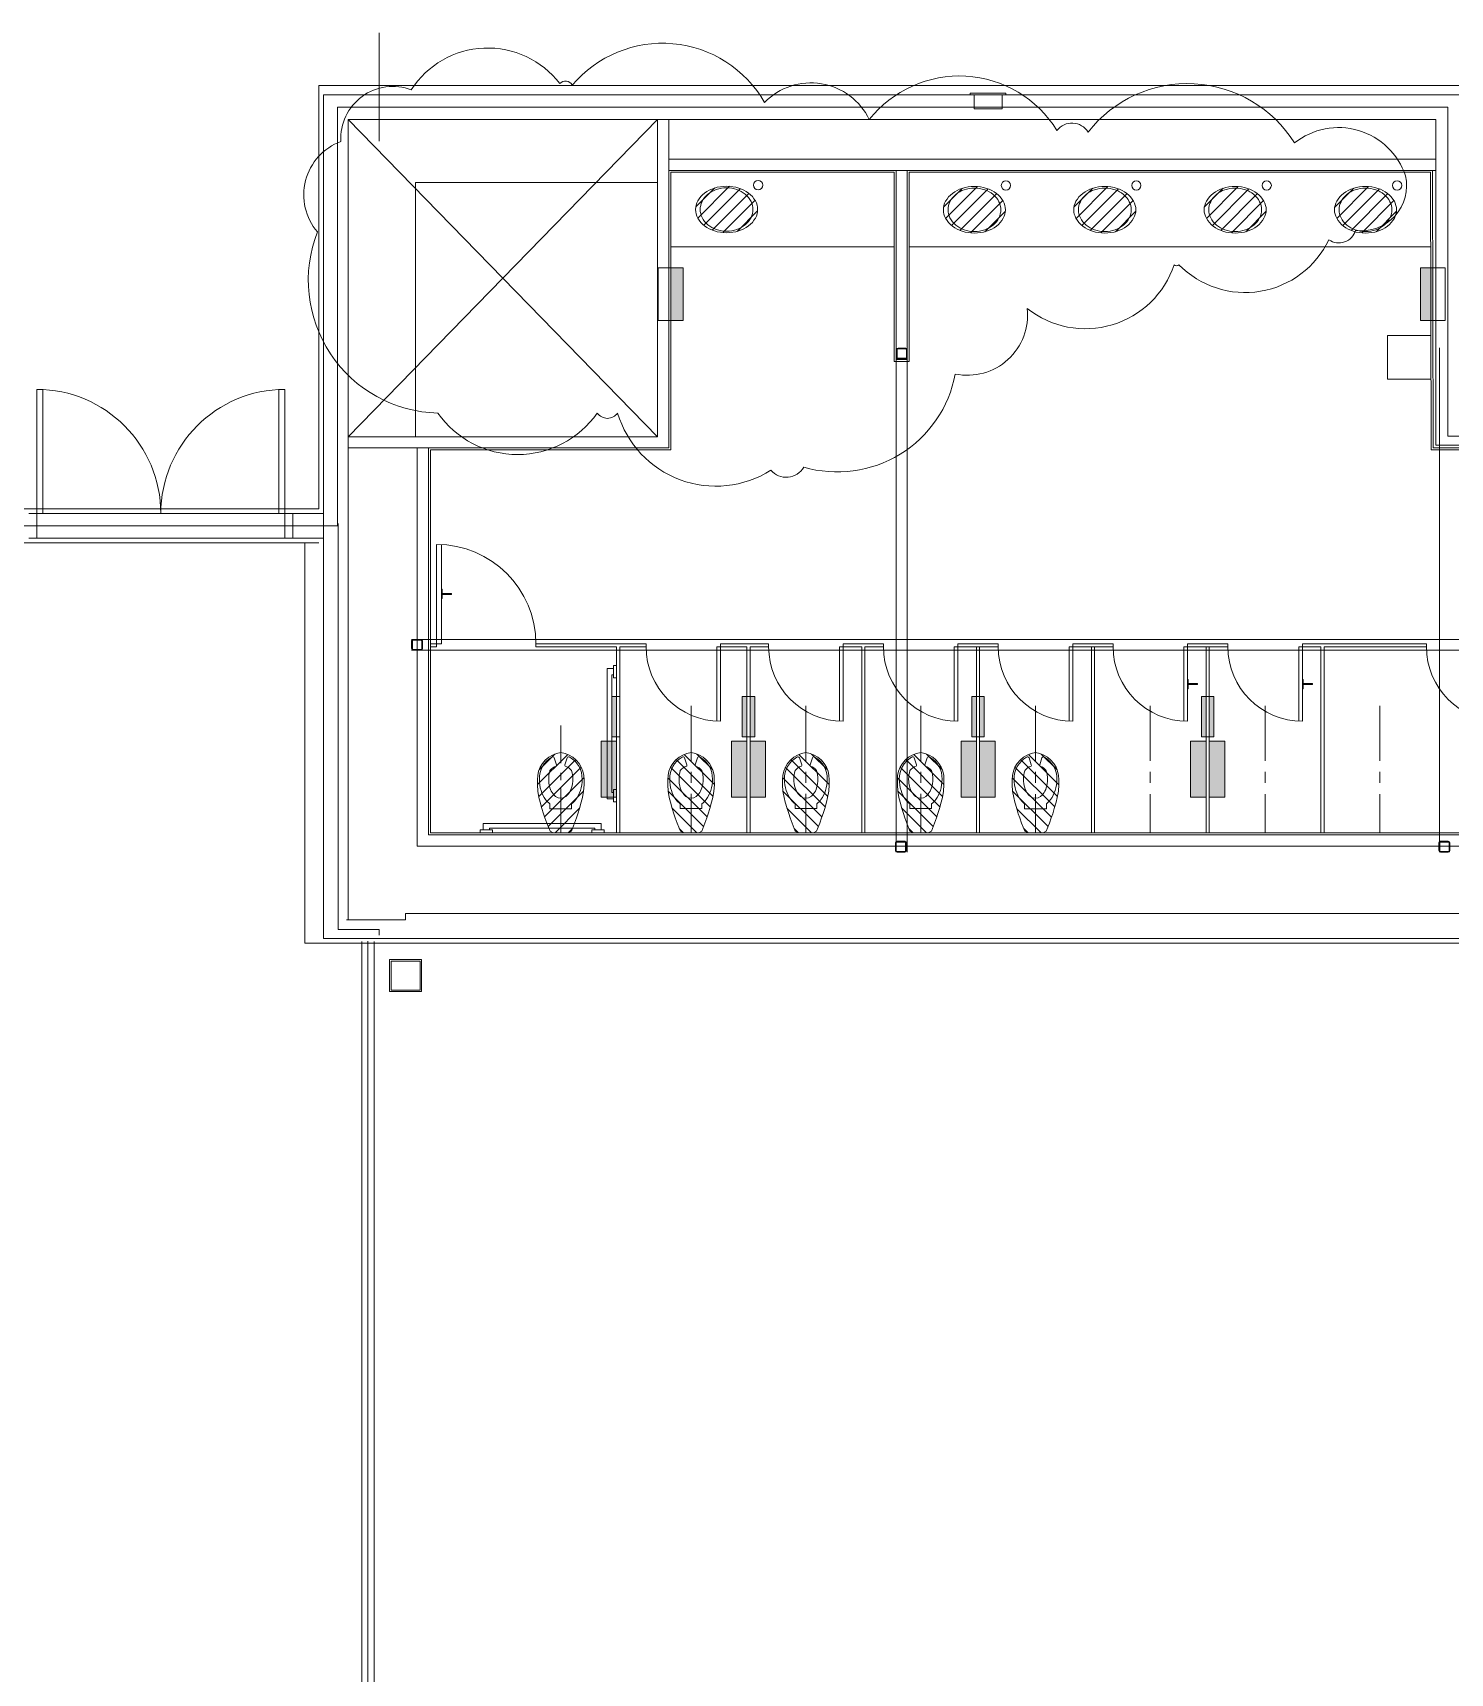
# Model space of a CAD drawing. Header units: inches. Extents: x -413 to 2782, y 7273 to 9795.
# Drawn here: x 816 to 1273, y 9267 to 9795 of the extents above; entities that cross this region are included whole.
import ezdxf

# ---------------------------------------------------------------- set-up
doc = ezdxf.new("R2010")
doc.units = ezdxf.units.IN
doc.header["$LTSCALE"] = 16.5
doc.header["$MEASUREMENT"] = 0
doc.linetypes.add('Dash Style-6', pattern=[1.724243, 1.077881, -0.215454, 0.215454, -0.215454])
doc.layers.get('0').update_dxf_attribs({"lineweight": 15})
for name, color, linetype, lineweight in [('A-ANNO-REVS_12-27-99', 2, 'Continuous', 15), ('A-CONC-OPNG', 3, 'Continuous', 15), ('A-DOOR', 2, 'Continuous', 15), ('A-EQPM', 5, 'Continuous', 15), ('A-FLOR-HRAL', 5, 'Continuous', 15), ('A-FLOR-OPNG', 251, 'Continuous', 15), ('A-FLOR-SPCL', 5, 'Continuous', 15), ('A-FLOR-TPTN', 8, 'Continuous', 15), ('A-PLMB-STL', 5, 'Continuous', 15), ('A-PLMB-STRL', 5, 'Continuous', 15), ('A-PLMB-TLTS', 5, 'Continuous', 15), ('A-WALL-FI1H', 25, 'Continuous', 15), ('A-WALL-FNSH', 251, 'Continuous', 15), ('A-WALL-FULL', 7, 'Continuous', 15), ('A-WALL-FULL-ACC', 6, 'Continuous', 15), ('A-WALL-HEAD', 14, 'Continuous', 15), ('A-WALL-JAMB', 2, 'Continuous', 15), ('FSPEQPA', 251, 'Continuous', 15), ('None', 7, 'Continuous', 5), ('P-EQPM', 7, 'Continuous', 15), ('P-SANR-FIXT', 7, 'Continuous', 15), ('P-SANR-PATT', 5, 'Continuous', 15)]:
    doc.layers.add(name, color=color, linetype=linetype, lineweight=lineweight)

# ---------------------------------------------------------------- blocks, each defined once
blk = doc.blocks.new('Group-5-1')
at = {"color": 7, "linetype": 'Continuous', "lineweight": 15}
blk.add_lwpolyline([(-347.7118, 1163.7771), (-347.7118, 1123.7771), (-345.7678, 1123.7771), (-345.7678, 1163.7771, 0.41421356), (-385.7678, 1123.7771, 0.41421356), (-425.7678, 1163.7771), (-425.7678, 1123.7771), (-423.8238, 1123.7771), (-423.8238, 1163.7771)], format="xyb", dxfattribs=at)
blk = doc.blocks.new('Group-15-1')
at = {"color": 7, "linetype": 'Continuous', "lineweight": 15}
blk.add_lwpolyline([(-41.8808, 1080.7801, 0.41421356), (-17.8808, 1056.7801), (-17.8808, 1080.7801), (-19.0468, 1080.7801), (-19.0468, 1056.7801)], format="xyb", dxfattribs=at)
blk = doc.blocks.new('Group-16-1')
at = {"color": 7, "linetype": 'Continuous', "lineweight": 15}
blk.add_lwpolyline([(-78.8808, 1080.7801, 0.41421356), (-54.8808, 1056.7801), (-54.8808, 1080.7801), (-56.0468, 1080.7801), (-56.0468, 1056.7801)], format="xyb", dxfattribs=at)
blk = doc.blocks.new('SYM0035')
at = {"color": 7, "linetype": 'Continuous', "lineweight": 15}
blk.add_line((21.97, 1.35), (24.2, 2.08), dxfattribs=at)
blk.add_lwpolyline([(0, -2.45), (0, 2.45), (0.53, 3.46), (3.15, 4.46), (4.82, 5.08), (6.2, 5.54), (7.82, 6.06), (9.95, 6.63), (11.43, 7.01), (13.5, 7.38), (15.46, 7.5), (17.2, 7.5), (18.53, 7.43), (19.93, 7.14), (21.24, 6.62), (22.43, 5.89), (23.49, 4.99), (24.41, 3.88), (25.11, 2.69), (25.63, 1.38), (25.91, 0), (25.63, -1.38), (25.11, -2.69), (24.41, -3.88), (23.49, -4.99), (22.43, -5.89), (21.24, -6.62), (19.93, -7.14), (18.53, -7.43), (17.2, -7.5), (15.46, -7.5), (13.5, -7.38), (11.43, -7.01), (9.95, -6.63), (7.82, -6.06), (6.2, -5.54), (4.82, -5.08), (3.15, -4.46), (0.53, -3.46)], close=True, dxfattribs=at)
for points in [[(17.31, -6.89, -0.074944), (13.66, -6.34), (13.66, -6.34, -0.085417), (10.77, -4.87), (10.77, -4.87), (10.77, -4.87, -0.066352), (9.37, -3.5), (9.37, -3.5), (7.81, -3.5), (7.81, 3.5), (9.37, 3.5), (9.37, 3.5, -0.066352), (10.77, 4.87), (10.77, 4.87), (10.77, 4.87, -0.085417), (13.66, 6.34), (13.66, 6.34, -0.07494), (17.31, 6.89)], [(11.73, 1.65, 0.330681), (11.73, -1.65)]]:
    blk.add_lwpolyline(points, format="xyb", dxfattribs=at)
blk.add_lwpolyline([(21.97, -1.35), (24.2, -2.08)], dxfattribs=at)
for centre, radius, start, end in [((17.57, -0.95), 7.84, 29.5954, 91.9438), ((15.21, -1.09), 4.43, 126.6679, 141.8636), ((16.48, -2.8), 6.56, 107.1419, 126.6744), ((17.31, -5.49), 9.38, 90, 107.1409), ((17.31, -5.49), 9.38, 72.8591, 90), ((17.77, 0.32), 3.91, 16.2332, 53.7693), ((21.81, 1.82), 0.5, 234.529, 288.1775), ((24.04, 2.56), 0.5, 288.2901, 45.6479), ((15.21, 1.09), 4.43, 218.1361, 233.3323), ((16.48, 2.8), 6.56, 233.3258, 252.8578), ((17.31, 5.49), 9.38, 252.8573, 270), ((17.57, 0.95), 7.84, 268.0563, 330.4045), ((17.31, 5.49), 9.38, 270, 287.1429), ((17.77, -0.32), 3.91, 306.2428, 343.7714), ((21.81, -1.82), 0.5, 71.7099, 125.5643), ((24.04, -2.56), 0.501, 314.3526, 71.7134)]:
    blk.add_arc(centre, radius, start, end, dxfattribs=at)
at = {"layer": 'P-SANR-PATT', "color": 5, "linetype": 'Continuous', "lineweight": 15}
for p, q in [((0, -1.84), (7.93, 6.09)), ((2.05, -4.04), (13.46, 7.38)), ((5.14, -5.19), (17.8, 7.47)), ((8.37, -6.2), (21.2, 6.63)), ((0, 2.4), (1.39, 3.79)), ((11.75, -7.07), (23.63, 4.82)), ((15.56, -7.5), (25.29, 2.24)), ((20.32, -6.98), (25.44, -1.86))]:
    blk.add_line(p, q, dxfattribs=at)
blk = doc.blocks.new('Group-41-1')
at = {"color": 7, "linetype": 'Continuous', "lineweight": 15}
blk.add_lwpolyline([(22.1192, 1080.7911, 0.41421356), (46.1192, 1056.7911), (46.1192, 1080.7911), (44.9532, 1080.7911), (44.9532, 1056.7911)], format="xyb", dxfattribs=at)
blk = doc.blocks.new('Group-45-1')
at = {"color": 7, "linetype": 'Continuous', "lineweight": 15}
blk.add_line((-105.23, 1042.75), (-105.96, 1044.97), dxfattribs=at)
blk.add_lwpolyline([(-101.43, 1020.78), (-106.33, 1020.78), (-107.34, 1021.31), (-108.35, 1023.93), (-108.96, 1025.6), (-109.42, 1026.98), (-109.94, 1028.61), (-110.51, 1030.73), (-110.89, 1032.21), (-111.26, 1034.28), (-111.38, 1036.24), (-111.37, 1037.99), (-111.31, 1039.31), (-111.02, 1040.71), (-110.5, 1042.02), (-109.77, 1043.21), (-108.87, 1044.27), (-107.76, 1045.19), (-106.58, 1045.89), (-105.26, 1046.41), (-103.88, 1046.69), (-102.5, 1046.41), (-101.19, 1045.89), (-100, 1045.19), (-98.89, 1044.27), (-97.99, 1043.21), (-97.27, 1042.02), (-96.74, 1040.71), (-96.45, 1039.31), (-96.39, 1037.99), (-96.38, 1036.24), (-96.5, 1034.28), (-96.87, 1032.21), (-97.25, 1030.73), (-97.82, 1028.61), (-98.34, 1026.98), (-98.8, 1025.6), (-99.42, 1023.93), (-100.42, 1021.31)], close=True, dxfattribs=at)
blk.add_lwpolyline([(-102.53, 1042.75), (-101.8, 1044.98)], dxfattribs=at)
for points in [[(-96.99, 1038.09, -0.074944), (-97.54, 1034.45), (-97.54, 1034.44, -0.085294), (-99.01, 1031.56), (-99.01, 1031.55), (-99.01, 1031.55, -0.066149), (-100.38, 1030.15), (-100.38, 1030.15), (-100.38, 1028.59), (-107.38, 1028.59), (-107.38, 1030.15), (-107.38, 1030.15, -0.066352), (-108.75, 1031.55), (-108.75, 1031.55, -0.085505), (-110.22, 1034.44), (-110.22, 1034.45, -0.074902), (-110.77, 1038.09), (-110.77, 1038.09)], [(-105.53, 1032.51, 0.330681), (-102.23, 1032.51)]]:
    blk.add_lwpolyline(points, format="xyb", dxfattribs=at)
for centre, radius, start, end in [((-102.93, 1038.35), 7.84, 119.5981, 181.9435), ((-104.2, 1038.55), 3.91, 106.2192, 143.7606), ((-106.44, 1044.82), 0.5, 18.1813, 135.7293), ((-105.7, 1042.59), 0.5, 324.4357, 18.1779), ((-102.06, 1042.59), 0.5, 161.8187, 215.5657), ((-103.56, 1038.55), 3.91, 36.231, 73.7676), ((-101.32, 1044.82), 0.5, 44.2707, 161.71), ((-104.83, 1038.35), 7.84, 358.0563, 60.4045), ((-98.39, 1038.09), 9.38, 162.8591, 180), ((-98.39, 1038.09), 9.38, 180, 197.1429), ((-109.37, 1038.09), 9.38, 0, 17.1429), ((-109.37, 1038.09), 9.38, 342.8573, 0), ((-101.08, 1037.26), 6.56, 197.1419, 216.6744), ((-102.79, 1035.99), 4.43, 216.6679, 231.8636), ((-104.97, 1035.99), 4.43, 308.1361, 323.3323), ((-106.68, 1037.26), 6.56, 323.3258, 342.8578)]:
    blk.add_arc(centre, radius, start, end, dxfattribs=at)
at = {"layer": 'P-SANR-PATT', "color": 7, "linetype": 'Continuous', "lineweight": 15}
for p, q in [((-97.68, 1029.15), (-110.51, 1041.98)), ((-96.81, 1032.53), (-108.7, 1044.41)), ((-96.38, 1036.34), (-106.12, 1046.07)), ((-96.9, 1041.1), (-102.02, 1046.22)), ((-98.69, 1025.92), (-111.35, 1038.58)), ((-99.84, 1022.83), (-111.26, 1034.24)), ((-102.04, 1020.78), (-109.97, 1028.71)), ((-106.28, 1020.78), (-107.67, 1022.17))]:
    blk.add_line(p, q, dxfattribs=at)
blk = doc.blocks.new('Group-46-1')
at = {"color": 7, "linetype": 'Continuous', "lineweight": 15}
blk.add_line((-142.23, 1042.76), (-142.96, 1044.99), dxfattribs=at)
blk.add_lwpolyline([(-138.43, 1020.79), (-143.33, 1020.79), (-144.34, 1021.32), (-145.35, 1023.95), (-145.96, 1025.61), (-146.42, 1027), (-146.94, 1028.62), (-147.51, 1030.74), (-147.89, 1032.22), (-148.26, 1034.3), (-148.38, 1036.25), (-148.37, 1038), (-148.31, 1039.32), (-148.02, 1040.72), (-147.5, 1042.03), (-146.77, 1043.22), (-145.87, 1044.28), (-144.76, 1045.21), (-143.58, 1045.91), (-142.26, 1046.42), (-140.88, 1046.71), (-139.5, 1046.42), (-138.19, 1045.91), (-137, 1045.21), (-135.89, 1044.28), (-134.99, 1043.22), (-134.27, 1042.03), (-133.74, 1040.72), (-133.45, 1039.32), (-133.39, 1038), (-133.38, 1036.25), (-133.5, 1034.3), (-133.87, 1032.22), (-134.25, 1030.74), (-134.82, 1028.62), (-135.34, 1027), (-135.8, 1025.61), (-136.42, 1023.95), (-137.42, 1021.32)], close=True, dxfattribs=at)
blk.add_lwpolyline([(-139.53, 1042.76), (-138.8, 1044.99)], dxfattribs=at)
for points in [[(-133.99, 1038.11, -0.074944), (-134.54, 1034.46), (-134.54, 1034.45, -0.085294), (-136.01, 1031.57), (-136.01, 1031.57), (-136.01, 1031.56, -0.066149), (-137.38, 1030.16), (-137.38, 1030.16), (-137.38, 1028.61), (-144.38, 1028.61), (-144.38, 1030.16), (-144.38, 1030.16, -0.066352), (-145.75, 1031.57), (-145.75, 1031.57), (-145.75, 1031.57, -0.085417), (-147.22, 1034.46), (-147.22, 1034.46, -0.07494), (-147.77, 1038.11)], [(-142.53, 1032.52, 0.330681), (-139.23, 1032.52)]]:
    blk.add_lwpolyline(points, format="xyb", dxfattribs=at)
for centre, radius, start, end in [((-139.93, 1038.36), 7.84, 119.6017, 181.9437), ((-141.2, 1038.56), 3.91, 106.2192, 143.7606), ((-143.44, 1044.83), 0.5, 18.2901, 135.6479), ((-142.7, 1042.6), 0.5, 324.529, 18.1775), ((-139.06, 1042.6), 0.5, 161.7099, 215.5643), ((-140.56, 1038.56), 3.91, 36.2428, 73.7714), ((-138.32, 1044.83), 0.501, 44.3526, 161.7134), ((-141.83, 1038.36), 7.84, 358.0563, 60.4045), ((-135.39, 1038.11), 9.38, 162.8591, 180), ((-135.39, 1038.11), 9.38, 180, 197.1429), ((-146.37, 1038.11), 9.38, 0, 17.1429), ((-146.37, 1038.11), 9.38, 342.8573, 0), ((-138.08, 1037.27), 6.56, 197.1419, 216.6744), ((-139.79, 1036), 4.43, 216.6679, 231.8636), ((-141.97, 1036), 4.43, 308.1361, 323.3323), ((-143.68, 1037.27), 6.56, 323.3258, 342.8578)]:
    blk.add_arc(centre, radius, start, end, dxfattribs=at)
at = {"layer": 'P-SANR-PATT', "color": 7, "linetype": 'Continuous', "lineweight": 15}
for p, q in [((-134.68, 1029.16), (-147.51, 1041.99)), ((-133.81, 1032.54), (-145.7, 1044.42)), ((-133.38, 1036.35), (-143.12, 1046.09)), ((-133.9, 1041.11), (-139.02, 1046.23)), ((-135.69, 1025.93), (-148.35, 1038.59)), ((-136.84, 1022.84), (-148.26, 1034.25)), ((-139.04, 1020.79), (-146.97, 1028.72)), ((-143.28, 1020.79), (-144.67, 1022.18))]:
    blk.add_line(p, q, dxfattribs=at)
blk = doc.blocks.new('Group-47-1')
at = {"color": 7, "linetype": 'Continuous', "lineweight": 15}
blk.add_line((-179.23, 1042.76), (-179.96, 1044.99), dxfattribs=at)
blk.add_lwpolyline([(-175.43, 1020.79), (-180.33, 1020.79), (-181.34, 1021.32), (-182.35, 1023.95), (-182.96, 1025.61), (-183.42, 1027), (-183.94, 1028.62), (-184.51, 1030.74), (-184.89, 1032.22), (-185.26, 1034.3), (-185.38, 1036.25), (-185.37, 1038), (-185.31, 1039.32), (-185.02, 1040.72), (-184.5, 1042.03), (-183.77, 1043.22), (-182.87, 1044.28), (-181.76, 1045.21), (-180.58, 1045.91), (-179.26, 1046.42), (-177.88, 1046.71), (-176.5, 1046.42), (-175.19, 1045.91), (-174, 1045.21), (-172.89, 1044.28), (-171.99, 1043.22), (-171.27, 1042.03), (-170.74, 1040.72), (-170.45, 1039.32), (-170.39, 1038), (-170.38, 1036.25), (-170.5, 1034.3), (-170.87, 1032.22), (-171.25, 1030.74), (-171.82, 1028.62), (-172.34, 1027), (-172.8, 1025.61), (-173.42, 1023.95), (-174.42, 1021.32)], close=True, dxfattribs=at)
blk.add_lwpolyline([(-176.53, 1042.76), (-175.8, 1044.99)], dxfattribs=at)
for points in [[(-170.99, 1038.11, -0.074944), (-171.54, 1034.46), (-171.54, 1034.45, -0.085294), (-173.01, 1031.57), (-173.01, 1031.57), (-173.01, 1031.56, -0.066149), (-174.38, 1030.16), (-174.38, 1030.16), (-174.38, 1028.61), (-181.38, 1028.61), (-181.38, 1030.16), (-181.38, 1030.16, -0.066352), (-182.75, 1031.57), (-182.75, 1031.57), (-182.75, 1031.57, -0.085417), (-184.22, 1034.46), (-184.22, 1034.46, -0.07494), (-184.77, 1038.11)], [(-179.53, 1032.52, 0.330681), (-176.23, 1032.52)]]:
    blk.add_lwpolyline(points, format="xyb", dxfattribs=at)
for centre, radius, start, end in [((-176.93, 1038.36), 7.84, 119.6017, 181.9437), ((-178.2, 1038.56), 3.91, 106.2192, 143.7606), ((-180.44, 1044.83), 0.5, 18.2901, 135.6479), ((-179.7, 1042.6), 0.5, 324.529, 18.1775), ((-176.06, 1042.6), 0.5, 161.7099, 215.5643), ((-177.56, 1038.56), 3.91, 36.2428, 73.7714), ((-175.32, 1044.83), 0.501, 44.3526, 161.7134), ((-178.83, 1038.36), 7.84, 358.0563, 60.4045), ((-172.39, 1038.11), 9.38, 162.8591, 180), ((-172.39, 1038.11), 9.38, 180, 197.1429), ((-183.37, 1038.11), 9.38, 0, 17.1429), ((-183.37, 1038.11), 9.38, 342.8573, 0), ((-175.08, 1037.27), 6.56, 197.1419, 216.6744), ((-176.79, 1036), 4.43, 216.6679, 231.8636), ((-178.97, 1036), 4.43, 308.1361, 323.3323), ((-180.68, 1037.27), 6.56, 323.3258, 342.8578)]:
    blk.add_arc(centre, radius, start, end, dxfattribs=at)
at = {"layer": 'P-SANR-PATT', "color": 7, "linetype": 'Continuous', "lineweight": 15}
for p, q in [((-171.68, 1029.16), (-184.51, 1041.99)), ((-170.81, 1032.54), (-182.7, 1044.42)), ((-170.38, 1036.35), (-180.12, 1046.09)), ((-170.9, 1041.11), (-176.02, 1046.23)), ((-172.69, 1025.93), (-185.35, 1038.59)), ((-173.84, 1022.84), (-185.26, 1034.25)), ((-176.04, 1020.79), (-183.97, 1028.72)), ((-180.28, 1020.79), (-181.67, 1022.18))]:
    blk.add_line(p, q, dxfattribs=at)
blk = doc.blocks.new('Group-48-1')
at = {"color": 7, "linetype": 'Continuous', "lineweight": 15}
blk.add_line((-216.23, 1042.76), (-216.96, 1044.99), dxfattribs=at)
blk.add_lwpolyline([(-212.43, 1020.79), (-217.33, 1020.79), (-218.34, 1021.32), (-219.35, 1023.94), (-219.96, 1025.61), (-220.42, 1026.99), (-220.94, 1028.62), (-221.51, 1030.74), (-221.89, 1032.22), (-222.26, 1034.29), (-222.38, 1036.25), (-222.37, 1038), (-222.31, 1039.32), (-222.02, 1040.72), (-221.5, 1042.03), (-220.77, 1043.22), (-219.87, 1044.28), (-218.76, 1045.2), (-217.58, 1045.9), (-216.26, 1046.42), (-214.88, 1046.71), (-213.5, 1046.42), (-212.19, 1045.9), (-211, 1045.2), (-209.89, 1044.28), (-208.99, 1043.22), (-208.27, 1042.03), (-207.74, 1040.72), (-207.45, 1039.32), (-207.39, 1038), (-207.38, 1036.25), (-207.5, 1034.29), (-207.87, 1032.22), (-208.25, 1030.74), (-208.82, 1028.62), (-209.34, 1026.99), (-209.8, 1025.61), (-210.42, 1023.94), (-211.42, 1021.32)], close=True, dxfattribs=at)
blk.add_lwpolyline([(-213.53, 1042.76), (-212.8, 1044.99)], dxfattribs=at)
for points in [[(-207.99, 1038.11, -0.074944), (-208.54, 1034.46), (-208.54, 1034.45, -0.085294), (-210.01, 1031.57), (-210.01, 1031.56), (-210.01, 1031.56, -0.066149), (-211.38, 1030.16), (-211.38, 1030.16), (-211.38, 1028.61), (-218.38, 1028.61), (-218.38, 1030.16), (-218.38, 1030.16, -0.066352), (-219.75, 1031.56), (-219.75, 1031.56, -0.085505), (-221.22, 1034.46), (-221.22, 1034.46, -0.074902), (-221.77, 1038.1), (-221.77, 1038.11)], [(-216.53, 1032.52, 0.330681), (-213.23, 1032.52)]]:
    blk.add_lwpolyline(points, format="xyb", dxfattribs=at)
for centre, radius, start, end in [((-213.93, 1038.36), 7.84, 119.5981, 181.9435), ((-215.2, 1038.56), 3.91, 106.2192, 143.7606), ((-217.44, 1044.83), 0.5, 18.1813, 135.7293), ((-216.7, 1042.6), 0.5, 324.4357, 18.1779), ((-213.06, 1042.6), 0.5, 161.8187, 215.5657), ((-214.56, 1038.56), 3.91, 36.231, 73.7676), ((-212.32, 1044.83), 0.5, 44.2707, 161.71), ((-215.83, 1038.36), 7.84, 358.0563, 60.4045), ((-209.39, 1038.11), 9.38, 162.8591, 180), ((-209.39, 1038.11), 9.38, 180, 197.1429), ((-220.37, 1038.11), 9.38, 0, 17.1429), ((-220.37, 1038.11), 9.38, 342.8573, 0), ((-212.08, 1037.27), 6.56, 197.1419, 216.6744), ((-213.79, 1036), 4.43, 216.6679, 231.8636), ((-215.97, 1036), 4.43, 308.1361, 323.3323), ((-217.68, 1037.27), 6.56, 323.3258, 342.8578)]:
    blk.add_arc(centre, radius, start, end, dxfattribs=at)
at = {"layer": 'P-SANR-PATT', "color": 7, "linetype": 'Continuous', "lineweight": 15}
for p, q in [((-208.68, 1029.16), (-221.51, 1041.99)), ((-207.81, 1032.54), (-219.7, 1044.42)), ((-207.38, 1036.35), (-217.12, 1046.08)), ((-207.9, 1041.11), (-213.02, 1046.23)), ((-209.69, 1025.93), (-222.35, 1038.59)), ((-210.84, 1022.84), (-222.26, 1034.25)), ((-213.04, 1020.79), (-220.97, 1028.72)), ((-217.28, 1020.79), (-218.67, 1022.18))]:
    blk.add_line(p, q, dxfattribs=at)
blk = doc.blocks.new('Group-49-1')
at = {"color": 7, "linetype": 'Continuous', "lineweight": 15}
blk.add_lwpolyline([(-115.8808, 1080.7801, 0.41421356), (-91.8808, 1056.7801), (-91.8808, 1080.7801), (-93.0468, 1080.7801), (-93.0468, 1056.7801)], format="xyb", dxfattribs=at)
blk = doc.blocks.new('Group-50-1')
at = {"color": 7, "linetype": 'Continuous', "lineweight": 15}
blk.add_lwpolyline([(-152.8808, 1080.7801, 0.41421356), (-128.8808, 1056.7801), (-128.8808, 1080.7801), (-130.0468, 1080.7801), (-130.0468, 1056.7801)], format="xyb", dxfattribs=at)
blk = doc.blocks.new('Group-51-1')
at = {"color": 7, "linetype": 'Continuous', "lineweight": 15}
blk.add_lwpolyline([(-189.8808, 1080.7801, 0.41421356), (-165.8808, 1056.7801), (-165.8808, 1080.7801), (-167.0468, 1080.7801), (-167.0468, 1056.7801)], format="xyb", dxfattribs=at)
blk = doc.blocks.new('Group-52-1')
at = {"color": 7, "linetype": 'Continuous', "lineweight": 15}
blk.add_lwpolyline([(-229.3808, 1080.7801, 0.41421356), (-205.3808, 1056.7801), (-205.3808, 1080.7801), (-206.5468, 1080.7801), (-206.5468, 1056.7801)], format="xyb", dxfattribs=at)
blk = doc.blocks.new('Group-55-1')
at = {"color": 7, "linetype": 'Continuous', "lineweight": 15}
blk.add_lwpolyline([(-264.8808, 1081.7801, 0.41421356), (-296.8808, 1113.7801), (-296.8808, 1081.7801), (-295.3258, 1081.7801), (-295.3258, 1113.7801)], format="xyb", dxfattribs=at)
blk = doc.blocks.new('SYM0043')
at = {"color": 7, "linetype": 'Continuous', "lineweight": 15}
for points in [[(-10, 0), (-10, 0, 0.126718), (-9.29, -2.75), (-9.29, -2.75, 0.106205), (-7.07, -5.3, 0.085793), (-3.94, -6.9), (-3.94, -6.9, 0.075405), (0, -7.5), (0, -7.5), (0, -7.5, 0.075405), (3.94, -6.9), (3.94, -6.9, 0.085817), (7.07, -5.3, 0.10621), (9.29, -2.75), (9.29, -2.75, 0.126718), (10, 0), (10, 0), (10, 0, 0.126718), (9.29, 2.75), (9.29, 2.75, 0.106205), (7.07, 5.3, 0.085793), (3.94, 6.9), (3.94, 6.9, 0.075405), (0, 7.5), (0, 7.5), (0, 7.5, 0.075405), (-3.94, 6.9), (-3.94, 6.9, 0.085817), (-7.07, 5.3, 0.10621), (-9.29, 2.75), (-9.29, 2.75, 0.126718), (-10, 0), (-10, 0)], [(-8.5, 0), (-8.5, 0, 0.11701), (-7.88, -2.61), (-7.88, -2.61, 0.104417), (-6.01, -4.95), (-6.01, -4.95, 0.090268), (-3.32, -6.45), (-3.32, -6.45), (-3.32, -6.45, 0.082336), (0, -7), (0, -7), (0, -7, 0.082336), (3.32, -6.45), (3.32, -6.45), (3.32, -6.45, 0.090268), (6.01, -4.95), (6.01, -4.95, 0.10434), (7.88, -2.61), (7.88, -2.61, 0.11701), (8.5, 0), (8.5, 0), (8.5, 0, 0.11701), (7.88, 2.61), (7.88, 2.61, 0.104417), (6.01, 4.95), (6.01, 4.95, 0.090268), (3.32, 6.45), (3.32, 6.45), (3.32, 6.45, 0.082336), (0, 7), (0, 7), (0, 7, 0.082336), (-3.32, 6.45), (-3.32, 6.45), (-3.32, 6.45, 0.090268), (-6.01, 4.95), (-6.01, 4.95, 0.10434), (-7.88, 2.61), (-7.88, 2.61, 0.11701), (-8.5, 0), (-8.5, 0)]]:
    blk.add_lwpolyline(points, format="xyb", close=True, dxfattribs=at)
at = {"layer": 'P-SANR-PATT', "color": 5, "linetype": 'Continuous', "lineweight": 15}
for p, q in [((-9.94, 0.81), (-3.82, 6.94)), ((-9.28, -2.77), (0.95, 7.47)), ((-7.35, -5.08), (4.46, 6.73)), ((-4.67, -6.64), (7.19, 5.21)), ((-1.23, -7.44), (9.17, 2.96)), ((3.4, -7.06), (9.98, -0.48))]:
    blk.add_line(p, q, dxfattribs=at)
blk = doc.blocks.new('FLRBOX')
at = {"layer": 'A-EQPM', "color": 5, "linetype": 'Continuous', "lineweight": 15}
blk.add_line((-5.15, -5.15), (-5.15, 5.15), dxfattribs=at)
for points in [[(5.15, 5.15), (-5.15, 5.15), (-5.15, -5.15), (5.15, -5.15)], [(4.65, 4.65), (-4.65, 4.65), (-4.65, -4.65), (4.65, -4.65)]]:
    blk.add_lwpolyline(points, close=True, dxfattribs=at)
blk = doc.blocks.new('HOOK')
at = {"layer": 'A-FLOR-SPCL', "color": 5, "linetype": 'Continuous', "lineweight": 15}
blk.add_lwpolyline([(1.5, 0), (-1.5, 0), (-1.5, -0.25), (-0.097, -0.25), (-0.097, -3.25), (0.153, -3.25), (0.153, -0.25), (1.25, -0.25), (1.5, -0.25), (1.5, 0)], dxfattribs=at)
blk = doc.blocks.new('TOILETPAPER')
at = {"layer": 'A-FLOR-SPCL', "color": 5, "linetype": 'Continuous', "lineweight": 15}
for p, q in [((-9, 0), (-9, -5)), ((9, 0), (-9, 0)), ((9, -5), (9, 0)), ((-9, -5), (9, -5))]:
    blk.add_line(p, q, dxfattribs=at)
at = {"layer": 'A-FLOR-SPCL', "color": 5, "linetype": 'Continuous', "lineweight": 5}
blk.add_solid([(9, 0), (9, -5), (-9, 0), (-9, -5)], dxfattribs=at)
blk = doc.blocks.new('DUALTAMPDISP')
at = {"layer": 'A-FLOR-SPCL', "color": 5, "linetype": 'Continuous', "lineweight": 15}
for p, q in [((6.5, 1), (-6.5, 1)), ((6.5, 0), (-6.5, 0))]:
    blk.add_line(p, q, dxfattribs=at)
blk.add_lwpolyline([(-6.5, -1.5), (6.5, -1.5), (6.5, 2.5), (-6.5, 2.5)], close=True, dxfattribs=at)
at = {"layer": 'A-FLOR-SPCL', "color": 5, "linetype": 'Continuous', "lineweight": 5}
for points in [[(6.5, 2.5), (6.5, 1), (-6.5, 2.5), (-6.5, 1)], [(6.5, -1.5), (6.5, 0), (-6.5, -1.5), (-6.5, 0)]]:
    blk.add_solid(points, dxfattribs=at)
blk = doc.blocks.new('SYM0059')
at = {"color": 7, "linetype": 'Continuous', "lineweight": 15}
for p, q in [((-1, 43), (-3, 43)), ((-3, 43), (-3, 5)), ((-1, 41), (-1.5, 41)), ((-1.5, 41), (-1.5, 7)), ((-22.487, 18), (-34.604, 18)), ((-17.019, 18), (-19.372, 18)), ((0, 18), (-14.319, 18)), ((-1.5, 7), (-1, 7)), ((-1, 7), (-1, 5)), ((-53, 3), (-53, 1)), ((-11, 3), (-53, 3)), ((-51, 1), (-53, 1)), ((-51, 1.5), (-51, 1)), ((-13, 1.5), (-51, 1.5)), ((-13, 1), (-13, 1.5)), ((-11, 1), (-11, 3)), ((-3, 5), (-1, 5))]:
    blk.add_line(p, q, dxfattribs=at)
at = {"color": 7, "linetype": 'Dash Style-6', "lineweight": 15}
for p, q in [((-29.882, 18), (-22.487, 18)), ((-19.372, 18), (-17.019, 18)), ((-14.319, 18), (0, 18))]:
    blk.add_line(p, q, dxfattribs=at)
at = {"color": 7, "linetype": 'Continuous', "lineweight": 15}
for points in [[(-1, 40), (-1, 44), (0, 44), (0, 40)], [(-1, 4), (-1, 8), (0, 8), (0, 4)], [(-54, 1), (-50, 1), (-50, 0), (-54, 0)], [(-14, 1), (-10, 1), (-10, 0), (-14, 0)]]:
    blk.add_lwpolyline(points, close=True, dxfattribs=at)
blk = doc.blocks.new('PAPTOWEL')
at = {"layer": 'A-FLOR-SPCL', "color": 5, "linetype": 'Continuous', "lineweight": 15}
blk.add_line((8.5, 0), (-8.5, 0), dxfattribs=at)
blk.add_lwpolyline([(-8.5, -4), (8.5, -4), (8.5, 4), (-8.5, 4)], close=True, dxfattribs=at)
at = {"layer": 'A-FLOR-SPCL', "color": 5, "linetype": 'Continuous', "lineweight": 5}
blk.add_solid([(8.5, 0), (8.5, -4), (-8.5, 0), (-8.5, -4)], dxfattribs=at)
blk = doc.blocks.new('TRASHCAN')
at = {"layer": 'A-FLOR-SPCL', "color": 5, "linetype": 'Continuous', "lineweight": 15}
blk.add_lwpolyline([(0, -14), (14, -14), (14, 0), (0, 0)], close=True, dxfattribs=at)
blk = doc.blocks.new('FXC')
at = {"layer": 'P-EQPM', "color": 7, "linetype": 'Continuous', "lineweight": 15}
for p, q in [((-5.75, 5), (-5.75, 4.5)), ((5.75, 5), (-5.75, 5)), ((5.75, 4.5), (-5.75, 4.5)), ((5.75, 5), (5.75, 4.5))]:
    blk.add_line(p, q, dxfattribs=at)
blk.add_lwpolyline([(-4.5, 4.5), (4.5, 4.5), (4.5, 0), (-4.5, 0)], close=True, dxfattribs=at)
blk = doc.blocks.new('FX')
at = {"layer": 'FSPEQPA', "color": 7, "rotation": -90}
blk.add_blockref('FXC', (-4.5, 0), dxfattribs=at)
blk = doc.blocks.new('Group-77-1')
at = {"layer": 'A-FLOR-HRAL', "color": 7, "linetype": 'Continuous', "lineweight": 5}
for p, q in [((-321.0308, 985.8071), (-321.0308, -1137.6949)), ((-319.0308, 985.9071), (-319.0308, -1137.5949)), ((-317.0308, 985.8071), (-317.0308, -1137.6949))]:
    blk.add_line(p, q, dxfattribs=at)
blk = doc.blocks.new('Group-102-1')
at = {"layer": 'A-FLOR-SPCL', "linetype": 'Continuous', "lineweight": 0}
blk.add_hatch(color=5, dxfattribs=at).paths.add_polyline_path([(-240.3808, 1064.7951), (-238.8808, 1064.7951), (-238.8808, 1051.7951), (-240.3808, 1051.7951)])
at = {"layer": 'A-ANNO-REVS_12-27-99', "color": 7, "linetype": 'Continuous', "lineweight": 15}
blk.add_lwpolyline([(-296.4778, 1156.1531), (-296.4776, 1156.1529, 0.52057188), (-245.092, 1156.1529), (-245.0918, 1156.1531, 0.52055526), (-238.5428, 1156.1531, 0.4977182), (-189.1718, 1137.7211), (-189.1716, 1137.7209, 0.520551), (-178.5919, 1138.7278), (-178.5918, 1138.7281), (-178.5916, 1138.728, 0.44380817), (-129.7248, 1168.738), (-129.7248, 1168.7381, 0.50955179), (-106.5508, 1189.8731, 0.52056815), (-59.1958, 1203.9691), (-59.1957, 1203.969, 0.52037896), (-57.6839, 1203.969), (-57.6838, 1203.9691, 0.52056585), (-9.3208, 1212.0231, 0.52058833), (-0.7568, 1215.0441, 0.52056351), (15.3642, 1232.6631, 0.52056974), (-20.4038, 1243.2351), (-20.4046, 1243.2364, 0.52056114), (-86.9031, 1246.76), (-86.9038, 1246.7591, 0.52059454), (-96.9788, 1247.2621, 0.52056532), (-157.4328, 1250.7861), (-157.4332, 1250.787, 0.52056774), (-191.1866, 1256.3243), (-191.1868, 1256.3241, 0.52057332), (-253.1518, 1261.8611), (-253.1524, 1261.8622, 0.52051787), (-257.1822, 1262.3658), (-257.1828, 1262.3651, 0.52057607), (-305.0418, 1260.3511, 0.54322935), (-327.7238, 1243.7381, 0.52059025), (-335.2798, 1214.5411, 0.52072748), (-296.4778, 1156.1531)], format="xyb", close=True, dxfattribs=at)
at = {"layer": 'A-CONC-OPNG', "color": 7, "linetype": 'Continuous', "lineweight": 15}
blk.add_lwpolyline([(-303.6928, 1148.5301), (-225.6928, 1148.5301), (-225.6928, 1230.5301), (-303.6928, 1230.5301)], close=True, dxfattribs=at)
at = {"layer": 'A-FLOR-OPNG', "color": 7, "linetype": 'Continuous', "lineweight": 15}
for p, q in [((-225.6928, 1250.7801), (-325.3808, 1148.5301)), ((-325.3808, 1250.7801), (-225.6928, 1148.5301))]:
    blk.add_line(p, q, dxfattribs=at)
at = {"layer": 'A-FLOR-SPCL', "color": 7, "linetype": 'Continuous', "lineweight": 15}
for p, q in [((-298.8808, 1064.7951), (-298.8808, 1051.7951)), ((-238.8808, 1064.7951), (-238.8808, 1051.7951))]:
    blk.add_line(p, q, dxfattribs=at)
at = {"layer": 'A-FLOR-SPCL', "color": 7, "linetype": 'Dash Style-6', "lineweight": 15}
for p, q in [((-214.8808, 1061.7911), (-214.8808, 1020.7911)), ((-177.8808, 1061.7921), (-177.8808, 1020.7921)), ((-140.8808, 1061.7921), (-140.8808, 1020.7921)), ((-103.8808, 1061.7801), (-103.8808, 1020.7801)), ((-66.8808, 1061.7801), (-66.8808, 1020.7801)), ((-29.8808, 1061.7801), (-29.8808, 1020.7801)), ((7.1192, 1061.7811), (7.1192, 1020.7811))]:
    blk.add_line(p, q, dxfattribs=at)
at = {"layer": 'A-FLOR-SPCL', "color": 7, "linetype": 'Continuous', "lineweight": 15}
blk.add_lwpolyline([(-237.8808, 1064.7951), (-240.3808, 1064.7951), (-240.3808, 1051.7951), (-237.8808, 1051.7951)], dxfattribs=at)
at = {"layer": 'A-FLOR-SPCL', "color": 7, "linetype": 'Continuous', "lineweight": 5}
blk.add_lwpolyline([(-240.3808, 1064.7951), (-238.8808, 1064.7951), (-238.8808, 1051.7951), (-240.3808, 1051.7951)], close=True, dxfattribs=at)
at = {"layer": 'A-FLOR-SPCL', "color": 7, "linetype": 'Continuous', "lineweight": 15}
for centre in [(-193.2828, 1229.6431), (-113.4008, 1229.5501), (-71.3878, 1229.5501), (-29.3738, 1229.5501), (12.6392, 1229.5501)]:
    blk.add_circle(centre, 1.5, dxfattribs=at)
at = {"layer": 'A-FLOR-TPTN', "color": 7, "linetype": 'Continuous', "lineweight": 15}
for p, q in [((-296.8808, 1081.7801), (-298.8808, 1081.7801)), ((-296.8808, 1080.7801), (-298.8808, 1080.7801)), ((-296.8808, 1081.7801), (-296.8808, 1080.7801)), ((-229.3808, 1081.7801), (-264.8808, 1081.7801)), ((-264.8808, 1081.7801), (-264.8808, 1080.7801)), ((-238.8808, 1080.7801), (-264.8808, 1080.7801)), ((-238.8808, 1080.7801), (-238.8808, 1020.7911)), ((-237.8808, 1080.7801), (-237.8808, 1020.7911)), ((-229.3808, 1080.7801), (-237.8808, 1080.7801)), ((-229.3808, 1080.7801), (-229.3808, 1081.7801)), ((-205.3808, 1080.7801), (-205.3808, 1081.7801)), ((-189.8808, 1081.7801), (-205.3808, 1081.7801)), ((-196.8808, 1080.7801), (-205.3808, 1080.7801)), ((-196.8808, 1080.7801), (-196.8808, 1020.7911)), ((-195.8808, 1080.7801), (-195.8808, 1020.7911)), ((-189.8808, 1080.7801), (-195.8808, 1080.7801)), ((-189.8808, 1081.7801), (-189.8808, 1080.7801)), ((-165.8808, 1081.7801), (-165.8808, 1080.7801)), ((-152.8808, 1081.7801), (-165.8808, 1081.7801)), ((-159.8808, 1080.7921), (-165.8808, 1080.7921)), ((-159.8808, 1080.7801), (-165.8808, 1080.7801)), ((-159.8808, 1080.7801), (-159.8808, 1020.7911)), ((-158.8808, 1080.7911), (-158.8808, 1020.7911)), ((-158.8808, 1080.7911), (-152.8808, 1080.7911)), ((-152.8808, 1080.7801), (-158.8808, 1080.7801)), ((-152.8808, 1081.7801), (-152.8808, 1080.7801)), ((-115.8808, 1081.7801), (-128.8808, 1081.7801)), ((-128.8808, 1081.7801), (-128.8808, 1080.7801)), ((-115.8808, 1080.7801), (-128.8808, 1080.7801)), ((-122.8808, 1080.7801), (-122.8808, 1020.7911)), ((-121.8808, 1080.7801), (-121.8808, 1020.7911)), ((-115.8808, 1081.7801), (-115.8808, 1080.7801)), ((-91.8808, 1081.7801), (-78.8808, 1081.7801)), ((-78.8808, 1080.7801), (-91.8808, 1080.7801)), ((-85.8808, 1020.7801), (-85.8808, 1080.7801)), ((-84.8808, 1020.7801), (-84.8808, 1080.7801)), ((-54.8808, 1081.7801), (-41.8808, 1081.7801)), ((-41.8808, 1080.7801), (-54.8808, 1080.7801)), ((-48.8808, 1020.7801), (-48.8808, 1080.7801)), ((-47.8808, 1020.7801), (-47.8808, 1080.7801)), ((-17.8808, 1080.7921), (-11.8808, 1080.7921)), ((-11.8808, 1020.7811), (-11.8808, 1080.7921)), ((-10.8808, 1020.7811), (-10.8808, 1080.7921)), ((-10.8808, 1080.7921), (22.1192, 1080.7921))]:
    blk.add_line(p, q, dxfattribs=at)
for points in [[(-91.8808, 1081.7801), (-91.8808, 1080.7801)], [(-78.8808, 1081.7801), (-78.8808, 1080.7801)], [(-54.8808, 1081.7801), (-54.8808, 1080.7801)], [(-41.8808, 1081.7801), (-41.8808, 1080.7801)], [(22.1192, 1080.7921), (22.1192, 1081.7951), (-17.8808, 1081.7801), (-17.8808, 1080.7801)]]:
    blk.add_lwpolyline(points, dxfattribs=at)
at = {"layer": 'A-PLMB-STL', "color": 7, "linetype": 'Continuous', "lineweight": 15}
for points in [[(-148.1868, 1173.5741, -0.41421356), (-148.6868, 1174.0741), (-148.6868, 1176.5741, -0.41421356), (-148.1868, 1177.0741), (-145.6868, 1177.0741, -0.41421356), (-145.1868, 1176.5741), (-145.1868, 1174.0741, -0.41421356), (-145.6868, 1173.5741)], [(-148.1868, 1173.8241, -0.41421356), (-148.4368, 1174.0741), (-148.4368, 1176.5741, -0.41421356), (-148.1868, 1176.8241), (-145.6868, 1176.8241, -0.41421356), (-145.4368, 1176.5741), (-145.4368, 1174.0741, -0.41421356), (-145.6868, 1173.8241)], [(-304.4268, 1079.6931, -0.41421356), (-304.9268, 1080.1931), (-304.9268, 1082.6931, -0.41421356), (-304.4268, 1083.1931), (-301.9268, 1083.1931, -0.41421356), (-301.4268, 1082.6931), (-301.4268, 1080.1931, -0.41421356), (-301.9268, 1079.6931)], [(-304.4268, 1079.9431, -0.41421356), (-304.6768, 1080.1931), (-304.6768, 1082.6931, -0.41421356), (-304.4268, 1082.9431), (-301.9268, 1082.9431, -0.41421356), (-301.6768, 1082.6931), (-301.6768, 1080.1931, -0.41421356), (-301.9268, 1079.9431)], [(-148.4958, 1014.5791, -0.41421356), (-148.9958, 1015.0791), (-148.9958, 1017.5791, -0.41421356), (-148.4958, 1018.0791), (-145.9958, 1018.0791, -0.41421356), (-145.4958, 1017.5791), (-145.4958, 1015.0791, -0.41421356), (-145.9958, 1014.5791)], [(-148.4958, 1014.8291, -0.41421356), (-148.7458, 1015.0791), (-148.7458, 1017.5791, -0.41421356), (-148.4958, 1017.8291), (-145.9958, 1017.8291, -0.41421356), (-145.7458, 1017.5791), (-145.7458, 1015.0791, -0.41421356), (-145.9958, 1014.8291)], [(26.6532, 1014.5791, -0.41421356), (26.1532, 1015.0791), (26.1532, 1017.5791, -0.41421356), (26.6532, 1018.0791), (29.1532, 1018.0791, -0.41421356), (29.6532, 1017.5791), (29.6532, 1015.0791, -0.41421356), (29.1532, 1014.5791)], [(26.6532, 1014.8291, -0.41421356), (26.4032, 1015.0791), (26.4032, 1017.5791, -0.41421356), (26.6532, 1017.8291), (29.1532, 1017.8291, -0.41421356), (29.4032, 1017.5791), (29.4032, 1015.0791, -0.41421356), (29.1532, 1014.8291)]]:
    blk.add_lwpolyline(points, format="xyb", close=True, dxfattribs=at)
at = {"layer": 'A-PLMB-STRL', "color": 7, "linetype": 'Continuous', "lineweight": 15}
for p, q in [((-148.7838, 1177.1591), (-148.7838, 1014.5311)), ((-145.2838, 1177.1591), (-145.2838, 1014.5311)), ((26.3652, 1177.1591), (26.3652, 1014.5311)), ((-305.0198, 1083.1951), (391.3692, 1083.1951)), ((-305.0198, 1079.6951), (391.3692, 1079.6951))]:
    blk.add_line(p, q, dxfattribs=at)
at = {"layer": 'A-PLMB-TLTS', "color": 7, "linetype": 'Continuous', "lineweight": 15}
for p, q in [((-221.4428, 1209.7791), (-149.4428, 1209.7791)), ((-144.5678, 1209.7791), (23.4852, 1209.7791))]:
    blk.add_line(p, q, dxfattribs=at)
at = {"layer": 'A-WALL-FI1H', "color": 7, "linetype": 'Continuous', "lineweight": 5}
for points in [[(-328.7988, 1119.7791), (-328.7988, 1254.7861), (29.0202, 1254.7861), (29.0202, 1148.6551), (126.6552, 1148.6551), (126.6552, 1254.4251), (415.4632, 1254.4251), (415.4632, 1092.4831), (494.5722, 1092.4831), (494.5722, 1254.5621)], [(-328.7988, 1119.7791), (-1022.8608, 1119.7791)], [(-315.3808, 987.7841), (-315.3808, 989.6781), (-328.6428, 989.6781), (-328.6428, 1120.5601)]]:
    blk.add_lwpolyline(points, dxfattribs=at)
at = {"layer": 'A-WALL-FNSH', "color": 7, "linetype": 'Continuous', "lineweight": 15}
for p, q in [((-315.3808, 1243.7811), (-315.3808, 1278.7401)), ((-334.8808, 1261.7801), (-334.8808, 1125.2781)), ((-334.8808, 1261.7801), (61.1192, 1261.7801)), ((-221.4428, 1144.2801), (-221.4428, 1233.7791)), ((-221.4428, 1233.7791), (-149.4428, 1233.7791)), ((-149.4428, 1172.7801), (-149.4428, 1233.7791)), ((-144.5678, 1172.7801), (-144.5678, 1233.7791)), ((-144.5678, 1233.7791), (23.4342, 1233.7791)), ((23.4342, 1233.7791), (23.6222, 1144.2801)), ((24.0582, 1234.4041), (24.2462, 1144.9051)), ((-149.4428, 1172.7801), (-144.5678, 1172.7801)), ((-298.8808, 1020.7821), (-298.8808, 1144.2801)), ((-298.8808, 1144.2801), (-221.4428, 1144.2801)), ((23.6222, 1144.2801), (132.1192, 1144.2801)), ((24.2462, 1144.9051), (131.4942, 1144.9051)), ((-1018.8608, 1125.2781), (-334.8808, 1125.2781)), ((-478.8808, 1114.2811), (-334.8808, 1114.2801)), ((-339.3808, 985.2821), (-339.3808, 1114.2801)), ((-298.8808, 1020.7811), (385.1192, 1020.7811)), ((-339.3808, 985.2821), (609.1192, 985.2821))]:
    blk.add_line(p, q, dxfattribs=at)
at = {"layer": 'A-WALL-FULL', "color": 7, "linetype": 'Continuous', "lineweight": 15}
for p, q in [((-225.6928, 1148.5301), (-225.6928, 1250.7801)), ((-222.0678, 1144.9051), (-222.0678, 1250.7801)), ((-222.0678, 1238.0291), (25.1192, 1238.0291)), ((-222.0678, 1234.4041), (-145.1928, 1234.4041)), ((-148.8178, 1173.4051), (-148.8178, 1234.4041)), ((-145.1928, 1173.4051), (-145.1928, 1234.4041)), ((-145.1928, 1234.4041), (25.1192, 1234.4041)), ((-148.8178, 1173.4051), (-145.1928, 1173.4051)), ((-325.3808, 1148.5301), (-225.6928, 1148.5301)), ((-325.3808, 1144.9051), (-222.0678, 1144.9051)), ((-303.1308, 1016.5311), (-303.1308, 1144.9051)), ((-299.5058, 1020.1561), (-299.5058, 1144.9051)), ((-298.8808, 1020.7811), (385.1192, 1020.7811)), ((-303.1308, 1016.5311), (385.7442, 1016.5311)), ((-299.5058, 1020.1561), (385.7442, 1020.1561))]:
    blk.add_line(p, q, dxfattribs=at)
at = {"layer": 'A-WALL-FULL-ACC', "color": 7, "linetype": 'Continuous', "lineweight": 15}
for p, q in [((-333.3808, 986.7751), (-333.3808, 1258.7801)), ((-333.3808, 1258.7801), (59.6192, 1258.7801)), ((-325.3808, 992.7821), (-325.3808, 1250.7801)), ((-325.3808, 1250.7801), (25.1192, 1250.7801)), ((25.1192, 1145.7801), (25.1192, 1250.7801)), ((25.1192, 1145.7801), (130.6192, 1145.7801)), ((-343.2678, 1123.7781), (-333.3808, 1123.7781)), ((-343.2678, 1115.7811), (-333.3808, 1115.7811)), ((-306.8808, 994.7751), (411.6192, 994.7811)), ((-306.8808, 992.7821), (-306.8808, 994.7751)), ((-325.9308, 992.7821), (-306.8808, 992.7821)), ((-333.3808, 986.7751), (419.6192, 986.7811))]:
    blk.add_line(p, q, dxfattribs=at)
at = {"layer": 'A-WALL-HEAD', "color": 7, "linetype": 'Continuous', "lineweight": 15}
for p, q in [((-345.7678, 1123.7771), (-425.7678, 1123.7771)), ((-345.7678, 1115.7811), (-425.7678, 1115.7801))]:
    blk.add_line(p, q, dxfattribs=at)
at = {"layer": 'A-WALL-JAMB', "color": 7, "linetype": 'Continuous', "lineweight": 15}
for p, q in [((-425.7678, 1123.7771), (-428.2678, 1123.7771)), ((-425.7678, 1123.7771), (-425.7678, 1115.7801)), ((-343.2678, 1123.7781), (-345.7678, 1123.7771)), ((-345.7678, 1123.7771), (-345.7678, 1115.7811)), ((-343.2678, 1123.7781), (-343.2678, 1115.7811)), ((-425.7678, 1115.7801), (-428.2678, 1115.7801)), ((-343.2678, 1115.7811), (-345.7678, 1115.7811))]:
    blk.add_line(p, q, dxfattribs=at)
at = {"layer": 'A-DOOR', "color": 7}
blk.add_blockref('Group-5-1', (0, 0), dxfattribs=at)
at = {"layer": 'A-EQPM', "color": 7}
blk.add_blockref('FLRBOX', (-306.8808, 974.7821), dxfattribs=at)
at = {"layer": 'A-FLOR-SPCL', "color": 7}
for name, p, rotation in [('PAPTOWEL', (-221.4428, 1194.5241), 90), ('PAPTOWEL', (24.1602, 1194.5241), -90), ('HOOK', (-54.8808, 1068.7801), 90), ('HOOK', (-17.8808, 1068.7801), 90), ('DUALTAMPDISP', (-195.8808, 1058.2951), 90), ('DUALTAMPDISP', (-121.8808, 1058.2951), 90), ('DUALTAMPDISP', (-47.8808, 1058.2951), 90), ('TOILETPAPER', (-201.8808, 1041.3271), 90), ('TOILETPAPER', (-195.8808, 1041.3271), 90), ('TOILETPAPER', (-127.8808, 1041.3271), 90), ('TOILETPAPER', (-121.8808, 1041.3271), 90), ('TOILETPAPER', (-53.8808, 1041.3271), 90), ('TOILETPAPER', (-47.8808, 1041.3271), 90)]:
    blk.add_blockref(name, p, dxfattribs=dict(at, rotation=rotation))
blk.add_blockref('TRASHCAN', (9.5782, 1181.1291), dxfattribs=at)
at = {"layer": 'A-FLOR-SPCL', "color": 7, "xscale": -1}
for name, p, rotation in [('HOOK', (-295.3248, 1097.8501), 90), ('SYM0059', (-238.8808, 1020.7901), 90), ('TOILETPAPER', (-238.8808, 1041.3271), -90)]:
    blk.add_blockref(name, p, dxfattribs=dict(at, rotation=rotation))
at = {"layer": 'A-FLOR-TPTN', "color": 7}
for name in ['Group-55-1', 'Group-52-1', 'Group-51-1', 'Group-50-1', 'Group-49-1', 'Group-16-1', 'Group-15-1', 'Group-41-1']:
    blk.add_blockref(name, (0, 0), dxfattribs=at)
at = {"layer": 'None', "color": 7}
blk.add_blockref('Group-77-1', (0, 0), dxfattribs=at)
at = {"layer": 'P-EQPM', "color": 7, "rotation": 90}
blk.add_blockref('FX', (-119.1548, 1258.7801), dxfattribs=at)
at = {"layer": 'P-SANR-FIXT', "color": 7}
for name, p in [('SYM0043', (-203.4428, 1221.7791)), ('SYM0043', (-123.5618, 1221.6851)), ('SYM0043', (-81.5478, 1221.6851)), ('SYM0043', (-39.5348, 1221.6851)), ('SYM0043', (2.4792, 1221.6851)), ('Group-48-1', (0, 0)), ('Group-47-1', (0, 0)), ('Group-46-1', (0, 0)), ('Group-45-1', (0, 0))]:
    blk.add_blockref(name, p, dxfattribs=at)
at = {"layer": 'P-SANR-FIXT', "color": 7, "xscale": -1, "rotation": -90}
blk.add_blockref('SYM0035', (-256.8808, 1020.7901), dxfattribs=at)

msp = doc.modelspace()

# ---------------------------------------------------------------- block references
at = {"layer": 'None', "color": 7}
msp.add_blockref('Group-102-1', (1243.03, 8516.69), dxfattribs=at)

doc.saveas('drawing.dxf')
